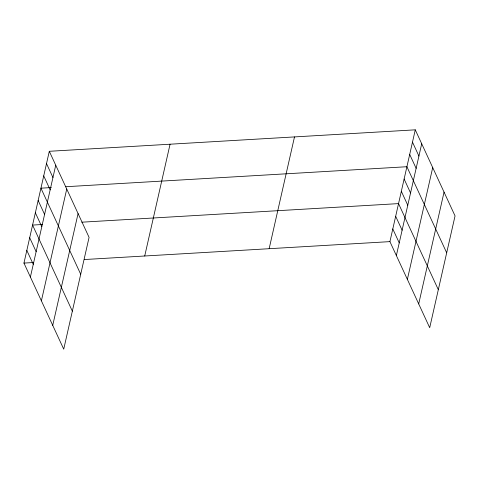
<?xml version="1.0" encoding="UTF-8"?>
<svg xmlns="http://www.w3.org/2000/svg" width="479" height="479" viewBox="0 0 479 479"><rect width="100%" height="100%" fill="white"/><g stroke="black" fill="none" stroke-linecap="round" stroke-linejoin="round"><path stroke-width="0.72" d="M49.301 151.292L89.076 237.374L63.725 349.167L23.95 263.085L49.301 151.292L415.275 129.833L455.05 215.915L429.699 327.708L389.924 241.626L415.275 129.833M30.393 277.018L55.738 165.225M41.392 300.83L66.743 189.037M52.726 325.361L78.077 213.568M144.718 256.002L170.069 144.209M269.15 248.703L294.501 136.91M396.361 255.558L421.712 143.766M407.366 279.371L432.711 167.578M418.7 303.902L444.051 192.109M51.373 187.57L40.937 188.181L80.712 274.269M65.539 186.738L406.905 166.722L446.685 252.81M42.26 224.507L32.572 225.076L72.347 311.158M81.771 222.19L398.54 203.611L438.321 289.699M23.95 263.085L33.644 262.516M84.334 259.54L389.924 241.626M412.485 142.125L418.921 156.064M409.695 154.424L416.137 168.363M404.12 179.02L410.557 192.953M401.33 191.319L407.767 205.252M395.666 216.28L402.109 230.219M392.792 228.956L399.235 242.889M46.511 163.584L52.953 177.523M43.721 175.883L50.163 189.822M38.146 200.479L44.589 214.418M35.356 212.778L41.799 226.711M29.698 237.746L36.135 251.679M26.824 250.415L33.261 264.348"/></g></svg>
